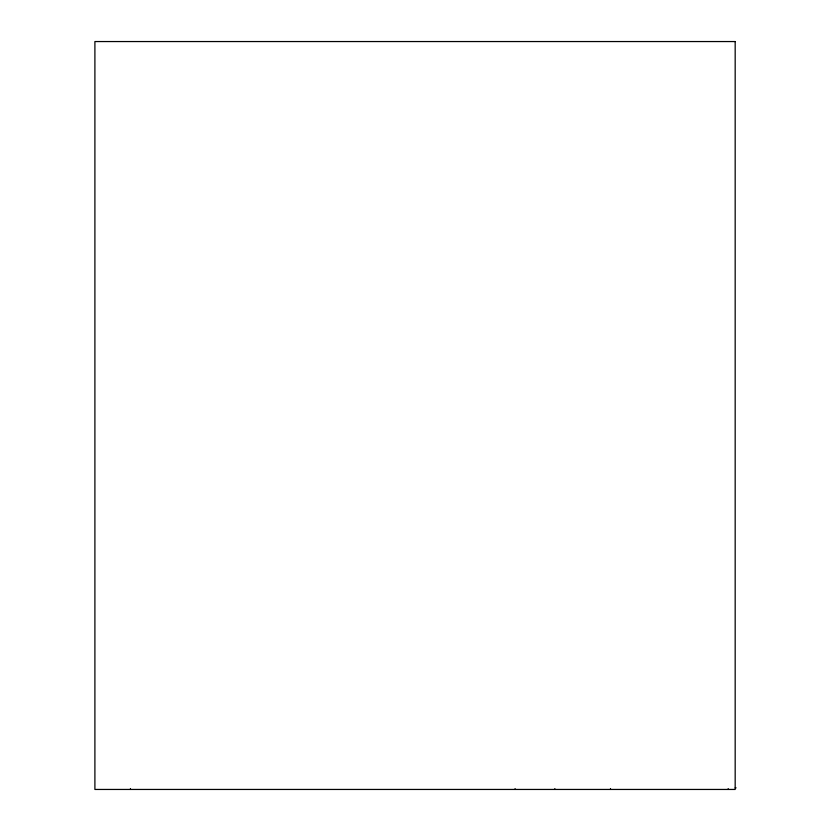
<?xml version="1.0" encoding="UTF-8"?>
<svg xmlns="http://www.w3.org/2000/svg" width="831" height="831" viewBox="0 0 831 831"><rect width="100%" height="100%" fill="white"/><g stroke="black" fill="none" stroke-linecap="round" stroke-linejoin="round"><path stroke-width="1.25" d="M735.175 787.85L736.1 787.85M728.195 788.661L728.195 789.45M610.484 788.661L610.484 789.45M554.848 788.661L554.848 789.45M515.095 788.661L515.095 789.45M130.425 788.661L130.425 789.45M735.175 41.55L94.9 41.55L94.9 789.45L735.175 789.45L735.175 41.55"/></g></svg>
